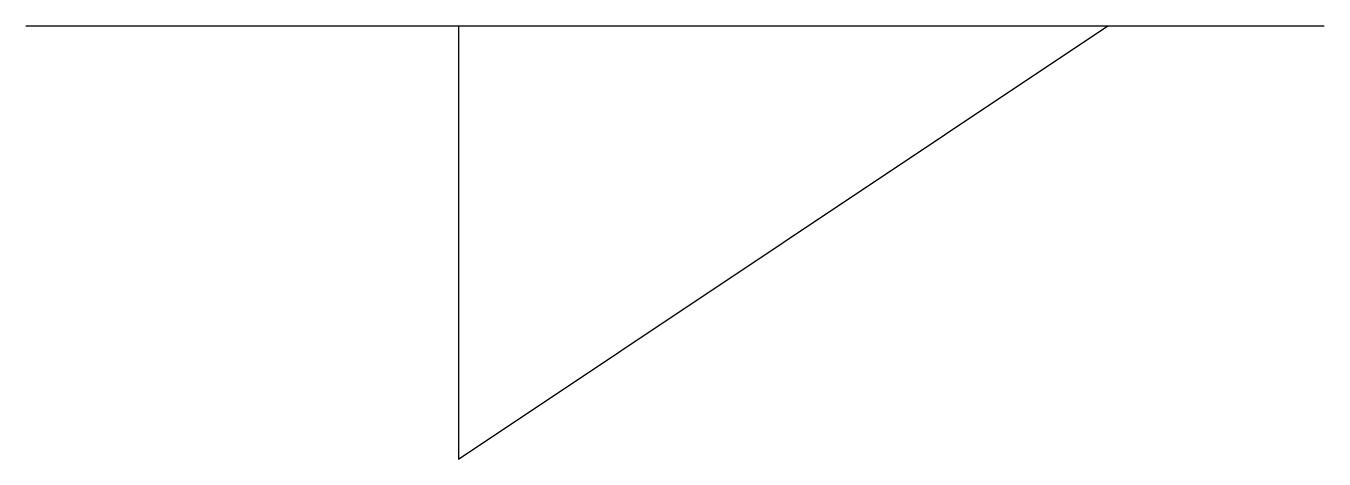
# Model space of a CAD drawing. Header units: millimetres. Extents: x 0 to 30, y 0 to 10.
import ezdxf

# ---------------------------------------------------------------- set-up
doc = ezdxf.new("R2010")
doc.units = ezdxf.units.MM
doc.layers.get('0').update_dxf_attribs({"lineweight": 25})

msp = doc.modelspace()

# ---------------------------------------------------------------- linework, layer by layer
msp.add_line((0, 10), (30, 10))
at = {"flags": 128}
msp.add_lwpolyline([(10, 10), (10, 0), (25, 10)], dxfattribs=at)

doc.saveas('drawing.dxf')
